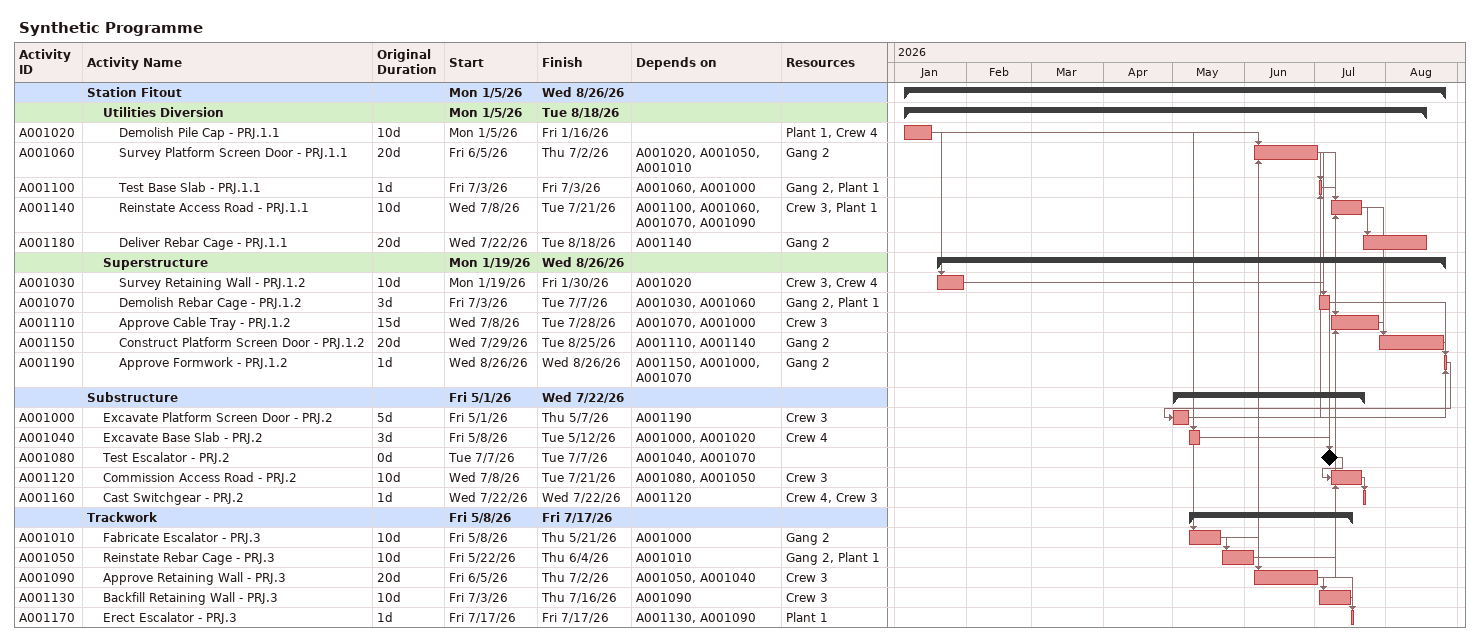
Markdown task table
Synthetic Programme

| ID | Level | Task | Original duration | Start | Finish | Predecessors | Resources |
|---|---|---|---|---|---|---|---|
|  | 1 | **Station Fitout** |  | 2026-01-05 | 2026-08-26 |  |  |
|  | 2 | **Utilities Diversion** |  | 2026-01-05 | 2026-08-18 |  |  |
| A001020 | 3 | Demolish Pile Cap - PRJ.1.1 | 10d | 2026-01-05 | 2026-01-16 |  | Plant 1, Crew 4 |
| A001060 | 3 | Survey Platform Screen Door - PRJ.1.1 | 20d | 2026-06-05 | 2026-07-02 | A001020, A001050, A001010 | Gang 2 |
| A001100 | 3 | Test Base Slab - PRJ.1.1 | 1d | 2026-07-03 | 2026-07-03 | A001060, A001000 | Gang 2, Plant 1 |
| A001140 | 3 | Reinstate Access Road - PRJ.1.1 | 10d | 2026-07-08 | 2026-07-21 | A001100, A001060, A001070, A001090 | Crew 3, Plant 1 |
| A001180 | 3 | Deliver Rebar Cage - PRJ.1.1 | 20d | 2026-07-22 | 2026-08-18 | A001140 | Gang 2 |
|  | 2 | **Superstructure** |  | 2026-01-19 | 2026-08-26 |  |  |
| A001030 | 3 | Survey Retaining Wall - PRJ.1.2 | 10d | 2026-01-19 | 2026-01-30 | A001020 | Crew 3, Crew 4 |
| A001070 | 3 | Demolish Rebar Cage - PRJ.1.2 | 3d | 2026-07-03 | 2026-07-07 | A001030, A001060 | Gang 2, Plant 1 |
| A001110 | 3 | Approve Cable Tray - PRJ.1.2 | 15d | 2026-07-08 | 2026-07-28 | A001070, A001000 | Crew 3 |
| A001150 | 3 | Construct Platform Screen Door - PRJ.1.2 | 20d | 2026-07-29 | 2026-08-25 | A001110, A001140 | Gang 2 |
| A001190 | 3 | Approve Formwork - PRJ.1.2 | 1d | 2026-08-26 | 2026-08-26 | A001150, A001000, A001070 | Gang 2 |
|  | 1 | **Substructure** |  | 2026-05-01 | 2026-07-22 |  |  |
| A001000 | 2 | Excavate Platform Screen Door - PRJ.2 | 5d | 2026-05-01 | 2026-05-07 | A001190 | Crew 3 |
| A001040 | 2 | Excavate Base Slab - PRJ.2 | 3d | 2026-05-08 | 2026-05-12 | A001000, A001020 | Crew 4 |
| A001080 | 2 | Test Escalator - PRJ.2 | 0d | 2026-07-07 | 2026-07-07 | A001040, A001070 |  |
| A001120 | 2 | Commission Access Road - PRJ.2 | 10d | 2026-07-08 | 2026-07-21 | A001080, A001050 | Crew 3 |
| A001160 | 2 | Cast Switchgear - PRJ.2 | 1d | 2026-07-22 | 2026-07-22 | A001120 | Crew 4, Crew 3 |
|  | 1 | **Trackwork** |  | 2026-05-08 | 2026-07-17 |  |  |
| A001010 | 2 | Fabricate Escalator - PRJ.3 | 10d | 2026-05-08 | 2026-05-21 | A001000 | Gang 2 |
| A001050 | 2 | Reinstate Rebar Cage - PRJ.3 | 10d | 2026-05-22 | 2026-06-04 | A001010 | Gang 2, Plant 1 |
| A001090 | 2 | Approve Retaining Wall - PRJ.3 | 20d | 2026-06-05 | 2026-07-02 | A001050, A001040 | Crew 3 |
| A001130 | 2 | Backfill Retaining Wall - PRJ.3 | 10d | 2026-07-03 | 2026-07-16 | A001090 | Crew 3 |
| A001170 | 2 | Erect Escalator - PRJ.3 | 1d | 2026-07-17 | 2026-07-17 | A001130, A001090 | Plant 1 |
